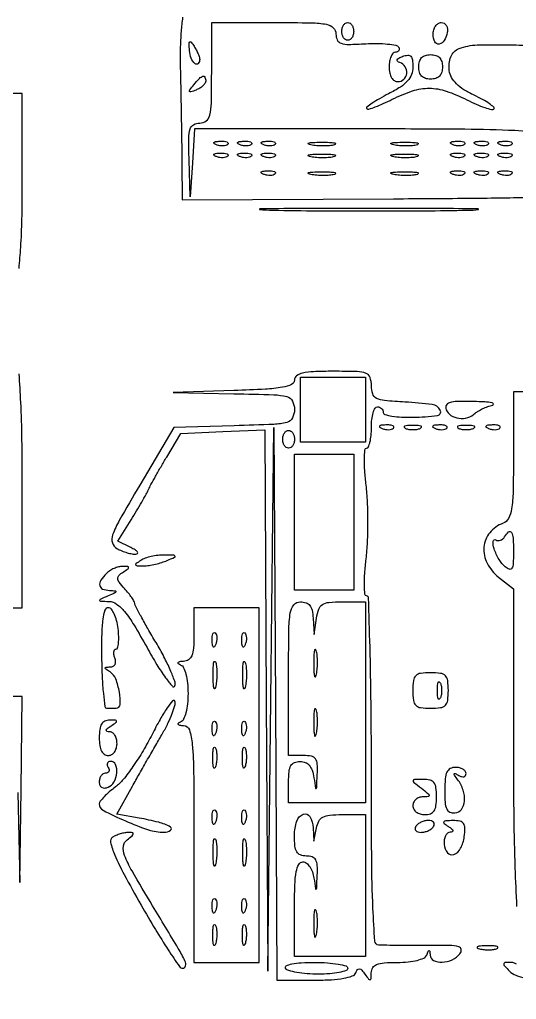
# Model space of a CAD drawing. Extents: x 23 to 255, y 40 to 184.
# Drawn here: x 40.65 to 47.76, y 148.45 to 162.47 of the extents above; entities that cross this region are included whole.
import ezdxf

# ---------------------------------------------------------------- set-up
doc = ezdxf.new("R2010")
doc.units = 0
doc.header["$MEASUREMENT"] = 0

msp = doc.modelspace()

# ---------------------------------------------------------------- linework, layer by layer
for points in [[(207.919475, 175.632891, 0.000007), (191.762556, 175.634099, 0.00002)], [(173.0434, 175.634494, 0.000013), (151.49745, 175.633531)], [(49.932728, 162.472053, 0.000008), (49.952466, 164.319505, 0.000321)], [(42.984469, 162.507001, 0.012423), (42.963161, 162.307473, 0.016871), (42.950858, 162.050346, 0.009175), (42.952212, 161.73408, -0.00092), (42.959247, 161.395759, -0.000706), (42.965731, 161.026062, -0.000713), (42.970817, 160.680136, -0.001693), (42.973362, 160.42275), (42.9768, 159.894), (46.00125, 159.910301, 0.001017), (47.126941, 159.918657, 0.002277), (47.981948, 159.930636, 0.003661)], [(48.169769, 160.847972, 0.017987), (47.734596, 160.88474, 0.010351), (47.020829, 160.904459, 0.001729), (45.650123, 160.9092), (43.154444, 160.9092), (43.123918, 160.42275), (43.093393, 159.9363), (43.077397, 160.46505, -0.007433), (43.072601, 160.776888, -0.070752), (43.091257, 160.908556, -0.197886), (43.14058, 160.970463, -0.127516), (43.2306, 160.9938, 0.165398), (43.322095, 161.024917, 0.1727), (43.373674, 161.104837, 0.052938), (43.395557, 161.278555, 0.004884), (43.3998, 161.7129), (43.3998, 162.432), (44.2881, 162.432, -0.003705), (44.828196, 162.427997, -0.041981), (45.040742, 162.406944, -0.146261), (45.138375, 162.356967, -0.204592), (45.1764, 162.267928, 0.113419), (45.196001, 162.182631, 0.20343), (45.249231, 162.136163, 0.083416), (45.35932, 162.119543, 0.010374), (45.602078, 162.128615, -0.016334), (45.768393, 162.132847, -0.023323), (45.915819, 162.124897, -0.020641), (46.032927, 162.108181, -0.211617), (46.072371, 162.081188, -0.101817), (46.082435, 162.053671, -0.178077), (46.077562, 162.030205, -0.167), (46.058217, 162.014477, -0.08815), (46.027393, 162.009, 0.217355), (45.993114, 161.99336, 0.078662), (45.964118, 161.946872, 0.059813), (45.944363, 161.878481, 0.040452), (45.9378, 161.7975, 0.04716), (45.946144, 161.70923, 0.088208), (45.97164, 161.6424, 0.118484), (46.01225, 161.601044, 0.140575), (46.0647, 161.586, 0.195637), (46.148384, 161.620046, 0.178179), (46.188696, 161.704498, 0.164931), (46.165905, 161.800018, 0.173691), (46.090128, 161.859524, -0.096544), (46.058348, 161.877477, -0.339111), (46.053754, 161.899015, -0.160643), (46.07676, 161.923111, -0.0309), (46.132428, 161.948519, -0.068958), (46.202816, 161.964904, -0.229946), (46.246003, 161.948598, -0.159531), (46.269847, 161.898126, -0.031247), (46.2762, 161.796564, -0.087887), (46.256921, 161.687728, -0.096213), (46.201603, 161.595961, -0.067842), (46.09877, 161.50917, -0.023449), (45.929602, 161.412618, 0.011418), (45.799179, 161.342283, 0.020018), (45.695133, 161.277421, 0.016055), (45.619462, 161.222297, 0.45093), (45.618123, 161.200677, 0.277184), (45.645747, 161.193782, 0.013306), (45.739677, 161.225201, 0.018559), (45.853836, 161.271663, 0.011963), (45.982609, 161.333479, -0.038413), (46.272274, 161.454139, -0.081338), (46.511803, 161.49171, -0.080094), (46.753164, 161.451128, -0.036345), (47.049168, 161.326298, 0.014133), (47.183831, 161.262328, 0.021601), (47.304274, 161.215333, 0.01743), (47.402656, 161.185548, 0.26723), (47.435632, 161.194432, 0.433781), (47.434795, 161.219644, 0.028053), (47.370292, 161.270012, 0.026889), (47.274586, 161.3291, 0.01503), (47.152484, 161.391014, -0.030387), (47.005863, 161.471109, -0.055668), (46.899417, 161.555781, -0.069622), (46.830749, 161.646372, -0.092461), (46.797787, 161.744137, -0.127048), (46.820095, 161.942555, -0.212861), (46.936571, 162.059319, -0.085914), (47.197468, 162.111056, -0.011856), (47.752712, 162.111413, 0.008141), (48.108224, 162.109, 0.02075)], [(40.64576, 158.913207, 0.006567), (40.67004, 159.2172, 0.011649), (40.687283, 159.615421, 0.004994), (40.6926, 160.1478), (40.6926, 161.4168), (40.1004, 161.4168, 0.008994)], [(40.478383, 154.0566), (40.6926, 154.0566), (40.6926, 155.7486, 0.003609), (40.687406, 156.468208, 0.008881), (40.670393, 156.99645, 0.004008), (40.646718, 157.404356, 0.395015)], [(48.264576, 157.1445), (47.714845, 157.1445), (47.714623, 156.232395, -0.004616), (47.709739, 155.717043, -0.033382), (47.688582, 155.47005, -0.080964), (47.644787, 155.335081, -0.187656), (47.56635, 155.265666, 0.132916), (47.375819, 155.130291, 0.152837), (47.292225, 154.924261, 0.140668), (47.33829, 154.693924, 0.107256), (47.5029, 154.494715), (47.7144, 154.328349), (47.7144, 152.035174, 0.002585), (47.719497, 151.049374, 0.006634), (47.73633, 150.336444, 0.002321), (47.759455, 149.77976, 0.400758)], [(40.629321, 151.41285), (40.655048, 150.1227), (40.673824, 151.45515), (40.6926, 152.7876), (39.93912, 152.7876, -0.003894)], [(47.759948, 148.955749, 0.080164), (47.716891, 148.974296, 0.061768), (47.666057, 148.9806, 0.025528), (47.59291, 148.976863, 0.371025), (47.576421, 148.95945, 0.200518), (47.587295, 148.929494, 0.010352), (47.660014, 148.8537, 0.105773), (47.746564, 148.797657, 0.042098), (47.883221, 148.758401, 0.032673)]]:
    msp.add_lwpolyline(points, format="xyb")
for points in [[(45.4302, 162.3051, -0.064853), (45.423881, 162.256586, -0.082425), (45.405349, 162.215477, -0.098894), (45.377863, 162.187977, -0.148195), (45.3456, 162.1782, -0.148195), (45.313337, 162.187977, -0.098894), (45.285851, 162.215477, -0.082425), (45.267319, 162.256586, -0.064853), (45.261, 162.3051, -0.064853), (45.267319, 162.353614, -0.082425), (45.285851, 162.394723, -0.098894), (45.313337, 162.422223, -0.148195), (45.3456, 162.432, -0.148195), (45.377863, 162.422223, -0.098894), (45.405349, 162.394723, -0.082425), (45.423881, 162.353614, -0.064853)], [(46.768853, 162.29096, -0.083872), (46.724559, 162.172895, -0.229282), (46.652602, 162.124322, -0.325839), (46.590391, 162.157265, -0.113945), (46.566257, 162.261793, -0.065753), (46.574851, 162.32686, -0.083054), (46.600031, 162.382002, -0.099163), (46.637386, 162.418884, -0.146368), (46.681232, 162.432, -0.130449), (46.722873, 162.420948, -0.124647), (46.754398, 162.39057, -0.107913), (46.770622, 162.344835, -0.079536)], [(43.229305, 161.90325, -0.198211), (43.206869, 161.845566, -0.399218), (43.162187, 161.843382, -0.122669), (43.107925, 161.920058, -0.074276), (43.083148, 162.029083, -0.009696), (43.07765, 162.127522, -0.212144), (43.088149, 162.153679, -0.450889), (43.107113, 162.152232, -0.020914), (43.14845, 162.092533, -0.019781), (43.178998, 162.039702, -0.02025), (43.205019, 161.985025, -0.020493), (43.223665, 161.935895, -0.075475)], [(46.6992, 161.7975, -0.067049), (46.688753, 161.719947, -0.125671), (46.657629, 161.665312, -0.128977), (46.604781, 161.633172, -0.072593), (46.53, 161.622257, -0.072593), (46.455219, 161.633172, -0.128977), (46.402371, 161.665312, -0.125671), (46.371247, 161.719947, -0.067049), (46.3608, 161.7975, -0.067049), (46.371247, 161.875053, -0.125671), (46.402371, 161.929688, -0.128977), (46.455219, 161.961828, -0.072593), (46.53, 161.972743, -0.072593), (46.604781, 161.961828, -0.128977), (46.657629, 161.929688, -0.125671), (46.688753, 161.875053, -0.067049)], [(43.3152, 161.595051, -0.148172), (43.305264, 161.56226, -0.058677), (43.274408, 161.526042, -0.05126), (43.229463, 161.492191, -0.0442), (43.176334, 161.466215, -0.012731), (43.100171, 161.439192, -0.389672), (43.083295, 161.446884, -0.27071), (43.086162, 161.469031, -0.008807), (43.144393, 161.541763, -0.017238), (43.226105, 161.633587, -0.127361), (43.275484, 161.664255, -0.389178), (43.304244, 161.65072, -0.097466)], [(43.630688, 160.688887, -0.126455), (43.603029, 160.672539, -0.060344), (43.561972, 160.665842, -0.05415), (43.514803, 160.669008, -0.051402), (43.468538, 160.682209, -0.054073), (43.433287, 160.700952, -0.470617), (43.431828, 160.71637, -0.168741), (43.456511, 160.728326, -0.018894), (43.51965, 160.733321, -0.028489), (43.578547, 160.732391, -0.077125), (43.619154, 160.723024, -0.208169), (43.634597, 160.707403, -0.296942)], [(43.969088, 160.688887, -0.126455), (43.941429, 160.672539, -0.060344), (43.900372, 160.665842, -0.05415), (43.853203, 160.669008, -0.051402), (43.806938, 160.682209, -0.054073), (43.771687, 160.700952, -0.470617), (43.770228, 160.71637, -0.168741), (43.794911, 160.728326, -0.018894), (43.85805, 160.733321, -0.028489), (43.916947, 160.732391, -0.077125), (43.957554, 160.723024, -0.208169), (43.972997, 160.707403, -0.296942)], [(44.307488, 160.688887, -0.126455), (44.279829, 160.672539, -0.060344), (44.238772, 160.665842, -0.05415), (44.191603, 160.669008, -0.051402), (44.145338, 160.682209, -0.054073), (44.110087, 160.700952, -0.470617), (44.108628, 160.71637, -0.168741), (44.133311, 160.728326, -0.018894), (44.19645, 160.733321, -0.028489), (44.255347, 160.732391, -0.077125), (44.295954, 160.723024, -0.208169), (44.311397, 160.707403, -0.296942)], [(45.156236, 160.681873, -0.041951), (45.086235, 160.669699, -0.020826), (44.996168, 160.66549, -0.020511), (44.901851, 160.668884, -0.028254), (44.817836, 160.680166, -0.082665), (44.780435, 160.694028, -0.67161), (44.78211, 160.706652, -0.053901), (44.844015, 160.715903, -0.008901), (44.9649, 160.718665, -0.009782), (45.086591, 160.716898, -0.038992), (45.160695, 160.708562, -0.417468), (45.169312, 160.695688, -0.285845)], [(46.340636, 160.681873, -0.041951), (46.270635, 160.669699, -0.020826), (46.180568, 160.66549, -0.020511), (46.086251, 160.668884, -0.028254), (46.002236, 160.680166, -0.082665), (45.964835, 160.694028, -0.67161), (45.96651, 160.706652, -0.053901), (46.028415, 160.715903, -0.008901), (46.1493, 160.718665, -0.009782), (46.270991, 160.716898, -0.038992), (46.345095, 160.708562, -0.417468), (46.353712, 160.695688, -0.285845)], [(47.014688, 160.688887, -0.126455), (46.987029, 160.672539, -0.060344), (46.945972, 160.665842, -0.05415), (46.898803, 160.669008, -0.051402), (46.852538, 160.682209, -0.054073), (46.817287, 160.700952, -0.470617), (46.815828, 160.71637, -0.168741), (46.840511, 160.728326, -0.018894), (46.90365, 160.733321, -0.028489), (46.962547, 160.732391, -0.077125), (47.003154, 160.723024, -0.208169), (47.018597, 160.707403, -0.296942)], [(47.353088, 160.688887, -0.126455), (47.325429, 160.672539, -0.060344), (47.284372, 160.665842, -0.05415), (47.237203, 160.669008, -0.051402), (47.190938, 160.682209, -0.054073), (47.155687, 160.700952, -0.470617), (47.154228, 160.71637, -0.168741), (47.178911, 160.728326, -0.018894), (47.24205, 160.733321, -0.028489), (47.300947, 160.732391, -0.077125), (47.341554, 160.723024, -0.208169), (47.356997, 160.707403, -0.296942)], [(47.691488, 160.688887, -0.126455), (47.663829, 160.672539, -0.060344), (47.622772, 160.665842, -0.05415), (47.575603, 160.669008, -0.051402), (47.529338, 160.682209, -0.054073), (47.494087, 160.700952, -0.470617), (47.492628, 160.71637, -0.168741), (47.517311, 160.728326, -0.018894), (47.58045, 160.733321, -0.028489), (47.639347, 160.732391, -0.077125), (47.679954, 160.723024, -0.208169), (47.695397, 160.707403, -0.296942)], [(43.630688, 160.519688, -0.126455), (43.603029, 160.503339, -0.060344), (43.561972, 160.496642, -0.05415), (43.514803, 160.499808, -0.051402), (43.468538, 160.513009, -0.054073), (43.433287, 160.531752, -0.470617), (43.431828, 160.54717, -0.168741), (43.456511, 160.559126, -0.018894), (43.51965, 160.564121, -0.028489), (43.578547, 160.563191, -0.077125), (43.619154, 160.553824, -0.208169), (43.634597, 160.538203, -0.296942)], [(43.969088, 160.519688, -0.126455), (43.941429, 160.503339, -0.060344), (43.900372, 160.496642, -0.05415), (43.853203, 160.499808, -0.051402), (43.806938, 160.513009, -0.054073), (43.771687, 160.531752, -0.470617), (43.770228, 160.54717, -0.168741), (43.794911, 160.559126, -0.018894), (43.85805, 160.564121, -0.028489), (43.916947, 160.563191, -0.077125), (43.957554, 160.553824, -0.208169), (43.972997, 160.538203, -0.296942)], [(44.307488, 160.519688, -0.126455), (44.279829, 160.503339, -0.060344), (44.238772, 160.496642, -0.05415), (44.191603, 160.499808, -0.051402), (44.145338, 160.513009, -0.054073), (44.110087, 160.531752, -0.470617), (44.108628, 160.54717, -0.168741), (44.133311, 160.559126, -0.018894), (44.19645, 160.564121, -0.028489), (44.255347, 160.563191, -0.077125), (44.295954, 160.553824, -0.208169), (44.311397, 160.538203, -0.296942)], [(45.156236, 160.512673, -0.041951), (45.086235, 160.500499, -0.020826), (44.996168, 160.49629, -0.020511), (44.901851, 160.499684, -0.028254), (44.817836, 160.510966, -0.082665), (44.780435, 160.524828, -0.67161), (44.78211, 160.537452, -0.053901), (44.844015, 160.546703, -0.008901), (44.9649, 160.549465, -0.009782), (45.086591, 160.547698, -0.038992), (45.160695, 160.539362, -0.417468), (45.169312, 160.526488, -0.285845)], [(46.340636, 160.512673, -0.041951), (46.270635, 160.500499, -0.020826), (46.180568, 160.49629, -0.020511), (46.086251, 160.499684, -0.028254), (46.002236, 160.510966, -0.082665), (45.964835, 160.524828, -0.67161), (45.96651, 160.537452, -0.053901), (46.028415, 160.546703, -0.008901), (46.1493, 160.549465, -0.009782), (46.270991, 160.547698, -0.038992), (46.345095, 160.539362, -0.417468), (46.353712, 160.526488, -0.285845)], [(47.014688, 160.519688, -0.126455), (46.987029, 160.503339, -0.060344), (46.945972, 160.496642, -0.05415), (46.898803, 160.499808, -0.051402), (46.852538, 160.513009, -0.054073), (46.817287, 160.531752, -0.470617), (46.815828, 160.54717, -0.168741), (46.840511, 160.559126, -0.018894), (46.90365, 160.564121, -0.028489), (46.962547, 160.563191, -0.077125), (47.003154, 160.553824, -0.208169), (47.018597, 160.538203, -0.296942)], [(47.353088, 160.519688, -0.126455), (47.325429, 160.503339, -0.060344), (47.284372, 160.496642, -0.05415), (47.237203, 160.499808, -0.051402), (47.190938, 160.513009, -0.054073), (47.155687, 160.531752, -0.470617), (47.154228, 160.54717, -0.168741), (47.178911, 160.559126, -0.018894), (47.24205, 160.564121, -0.028489), (47.300947, 160.563191, -0.077125), (47.341554, 160.553824, -0.208169), (47.356997, 160.538203, -0.296942)], [(47.691488, 160.519688, -0.126455), (47.663829, 160.503339, -0.060344), (47.622772, 160.496642, -0.05415), (47.575603, 160.499808, -0.051402), (47.529338, 160.513009, -0.054073), (47.494087, 160.531752, -0.470617), (47.492628, 160.54717, -0.168741), (47.517311, 160.559126, -0.018894), (47.58045, 160.564121, -0.028489), (47.639347, 160.563191, -0.077125), (47.679954, 160.553824, -0.208169), (47.695397, 160.538203, -0.296942)], [(44.307488, 160.265887, -0.126455), (44.279829, 160.249539, -0.060344), (44.238772, 160.242842, -0.05415), (44.191603, 160.246008, -0.051402), (44.145338, 160.259209, -0.054073), (44.110087, 160.277952, -0.470617), (44.108628, 160.29337, -0.168741), (44.133311, 160.305326, -0.018894), (44.19645, 160.310321, -0.028489), (44.255347, 160.309391, -0.077125), (44.295954, 160.300024, -0.208169), (44.311397, 160.284403, -0.296942)], [(45.156236, 160.258873, -0.041951), (45.086235, 160.246699, -0.020826), (44.996168, 160.24249, -0.020511), (44.901851, 160.245884, -0.028254), (44.817836, 160.257166, -0.082665), (44.780435, 160.271028, -0.67161), (44.78211, 160.283652, -0.053901), (44.844015, 160.292903, -0.008901), (44.9649, 160.295665, -0.009782), (45.086591, 160.293898, -0.038992), (45.160695, 160.285562, -0.417468), (45.169312, 160.272688, -0.285845)], [(46.340636, 160.258873, -0.041951), (46.270635, 160.246699, -0.020826), (46.180568, 160.24249, -0.020511), (46.086251, 160.245884, -0.028254), (46.002236, 160.257166, -0.082665), (45.964835, 160.271028, -0.67161), (45.96651, 160.283652, -0.053901), (46.028415, 160.292903, -0.008901), (46.1493, 160.295665, -0.009782), (46.270991, 160.293898, -0.038992), (46.345095, 160.285562, -0.417468), (46.353712, 160.272688, -0.285845)], [(47.014688, 160.265887, -0.126455), (46.987029, 160.249539, -0.060344), (46.945972, 160.242842, -0.05415), (46.898803, 160.246008, -0.051402), (46.852538, 160.259209, -0.054073), (46.817287, 160.277952, -0.470617), (46.815828, 160.29337, -0.168741), (46.840511, 160.305326, -0.018894), (46.90365, 160.310321, -0.028489), (46.962547, 160.309391, -0.077125), (47.003154, 160.300024, -0.208169), (47.018597, 160.284403, -0.296942)], [(47.353088, 160.265887, -0.126455), (47.325429, 160.249539, -0.060344), (47.284372, 160.242842, -0.05415), (47.237203, 160.246008, -0.051402), (47.190938, 160.259209, -0.054073), (47.155687, 160.277952, -0.470617), (47.154228, 160.29337, -0.168741), (47.178911, 160.305326, -0.018894), (47.24205, 160.310321, -0.028489), (47.300947, 160.309391, -0.077125), (47.341554, 160.300024, -0.208169), (47.356997, 160.284403, -0.296942)], [(47.691488, 160.265887, -0.126455), (47.663829, 160.249539, -0.060344), (47.622772, 160.242842, -0.05415), (47.575603, 160.246008, -0.051402), (47.529338, 160.259209, -0.054073), (47.494087, 160.277952, -0.470617), (47.492628, 160.29337, -0.168741), (47.517311, 160.305326, -0.018894), (47.58045, 160.310321, -0.028489), (47.639347, 160.309391, -0.077125), (47.679954, 160.300024, -0.208169), (47.695397, 160.284403, -0.296942)], [(44.272323, 159.746069, 0.002787), (44.91619, 159.738158, 0.001683), (45.679164, 159.735605, 0.001686), (46.437099, 159.738176, 0.002958), (47.064123, 159.746128, 0.021914), (47.211541, 159.755341, 0.939799), (47.211154, 159.764097, 0.003708), (46.643253, 159.770029, 0.000763), (45.6417, 159.771537, 0.000752), (44.640927, 159.770011, 0.003892), (44.087828, 159.764031, 0.95078), (44.087551, 159.755331, 0.016113)], [(44.5842, 157.31666, -0.294893), (44.542964, 157.252823, -0.062815), (44.410395, 157.212065, -0.029833), (44.167799, 157.184496, -0.005475), (43.71705, 157.165301), (42.8499, 157.137884), (43.71705, 157.120042, -0.003202), (44.288958, 157.10461, -0.055553), (44.473295, 157.07781, -0.20878), (44.553887, 157.014352, -0.123659), (44.5842, 156.89366, -0.123848), (44.553832, 156.77294, -0.206532), (44.473051, 156.708865, -0.055616), (44.28855, 156.680579, -0.003271), (43.720915, 156.66101), (42.85763, 156.6369), (42.371935, 155.812554, 0.003698), (42.079193, 155.307191, 0.043225), (41.983996, 155.100299, 0.155683), (41.979835, 154.984645, 0.204396), (42.045258, 154.903104, 0.027788), (42.114308, 154.870947, 0.023671), (42.190263, 154.844681, 0.02435), (42.261783, 154.827413, 0.059977), (42.315588, 154.823726, 0.194221), (42.339003, 154.834608, 0.36794), (42.339914, 154.85401, 0.092423), (42.306425, 154.883877, 0.023432), (42.24209, 154.918782), (42.057279, 155.008113), (42.24827, 155.314906, 0.004441), (42.325632, 155.44167, 0.004541), (42.400149, 155.568856, 0.004409), (42.462866, 155.680433, 0.018896), (42.497105, 155.7486, -0.016898), (42.53176, 155.818286, -0.003548), (42.597325, 155.937628, -0.003716), (42.675435, 156.075037, -0.003511), (42.757049, 156.2139), (42.959148, 156.5523), (43.560174, 156.577156), (44.1612, 156.602013), (44.181067, 152.727856), (44.200935, 148.8537), (44.2458, 152.7453), (44.290665, 156.6369), (44.310533, 152.68185), (44.3304, 148.7268), (44.87325, 148.7268, 0.013307), (45.111906, 148.733153, 0.031357), (45.28873, 148.753742, 0.040514), (45.410372, 148.786049, 0.214385), (45.459009, 148.83255, -0.068328), (45.484362, 148.876634, -0.274217), (45.512119, 148.887629, -0.172412), (45.545416, 148.869458, -0.02856), (45.591664, 148.8114, 0.011504), (45.644168, 148.740668, 0.292297), (45.665806, 148.733002, 0.33149), (45.679758, 148.749487, 0.013356), (45.682705, 148.83255, -0.137204), (45.70372, 148.905234, -0.161526), (45.758455, 148.950996, -0.078513), (45.86402, 148.974532, -0.015665), (46.05765, 148.9806, 0.023784), (46.210534, 148.987876, 0.038427), (46.33881, 149.010151, 0.045744), (46.433184, 149.043553, 0.191197), (46.473971, 149.08635, -0.009076), (46.497682, 149.14217, -0.295955), (46.509444, 149.1498, -0.382689), (46.518558, 149.141627, -0.011437), (46.523321, 149.08635, 0.266497), (46.573946, 149.009743, 0.127538), (46.693183, 148.984049, 0.096443), (46.838171, 149.018572, 0.11349), (46.950143, 149.104058, 0.209448), (46.967618, 149.164875, 0.306664), (46.931794, 149.205048, 0.057814), (46.799948, 149.222544, 0.005488), (46.474052, 149.224321, -0.00115), (46.244757, 149.223582, -0.001488), (46.034386, 149.224014, -0.00112), (45.858064, 149.225296, -0.013293), (45.78975, 149.227763, -0.376154), (45.732252, 149.284899, -0.006689), (45.706102, 149.75463, -0.008774), (45.688508, 150.467196, -0.001785), (45.684, 151.7301, 0.002594), (45.679036, 152.687072, 0.004324), (45.66371, 153.492688, 0.000752), (45.643114, 154.198465, 0.405257), (45.614927, 154.2258, -0.392428), (45.590347, 154.248604, -0.015772), (45.584591, 154.38112, -0.020419), (45.589536, 154.551802, -0.012105), (45.608652, 154.75455, 0.018617), (45.628191, 154.995293, 0.011034), (45.634438, 155.2833, 0.011034), (45.627971, 155.571307, 0.018614), (45.608248, 155.81205, -0.012174), (45.589007, 156.014798, -0.020538), (45.584021, 156.18548, -0.015945), (45.589818, 156.317897, -0.392228), (45.614523, 156.3408, 0.303927), (45.641471, 156.358847, 0.040048), (45.663591, 156.427779, 0.035506), (45.678975, 156.523417, 0.02213), (45.684, 156.6369, -0.027026), (45.690137, 156.750358, -0.042582), (45.708851, 156.846021, -0.052312), (45.73597, 156.913365, -0.277684), (45.7686, 156.933, -0.093234), (45.800894, 156.926925, -0.096391), (45.828349, 156.909557, -0.099186), (45.846724, 156.883645, -0.105162), (45.8532, 156.853196, 0.334765), (45.876304, 156.822556, 0.028812), (45.978109, 156.799679, 0.028904), (46.115417, 156.78512, 0.017656), (46.278423, 156.783077, 0.024056), (46.628701, 156.807946, 0.525952), (46.669043, 156.884791, 0.24408), (46.553086, 156.965327, 0.018855), (46.163766, 157.000672, -0.009037), (45.873298, 157.021303, -0.090882), (45.756693, 157.053606, -0.205134), (45.70228, 157.116321, -0.077649), (45.684, 157.233322, 0.082132), (45.664387, 157.351915, 0.224285), (45.60674, 157.411478, 0.083867), (45.480672, 157.436132, 0.006446), (45.1341, 157.4406, 0.009623), (44.856438, 157.435255, 0.04583), (44.699189, 157.414683, 0.101778), (44.614727, 157.376504, 0.240322)], [(46.753206, 156.8907, 0.161578), (46.820343, 156.808822, 0.111116), (46.934327, 156.768207, 0.102527), (47.062699, 156.778935, 0.118625), (47.16873, 156.840188, -0.05674), (47.211372, 156.87238, -0.02366), (47.275194, 156.906093, -0.023041), (47.347626, 156.936086, -0.027624), (47.4183, 156.957275, 0.450932), (47.426777, 156.973264, 0.262708), (47.408108, 156.9889, 0.031281), (47.30557, 157.001356, 0.009028), (47.146005, 157.007786, 0.009748), (46.912121, 157.008425, 0.068338), (46.799676, 156.991058, 0.2176), (46.754974, 156.951992, 0.20023)], [(45.837338, 156.621409, 0.051402), (45.883603, 156.608208, 0.05415), (45.930772, 156.605042, 0.060344), (45.971829, 156.611739, 0.126455), (45.999488, 156.628087, 0.296942), (46.003397, 156.646603, 0.208169), (45.987954, 156.662224, 0.077125), (45.947347, 156.671591, 0.028489), (45.88845, 156.672521, 0.018894), (45.825311, 156.667526, 0.168741), (45.800628, 156.65557, 0.470617), (45.802087, 156.640152, 0.054073)], [(46.17045, 156.623171, 0.057986), (46.218673, 156.609945, 0.037979), (46.2762, 156.605569, 0.037979), (46.333727, 156.609945, 0.057986), (46.38195, 156.623171, 0.174857), (46.399664, 156.639015, 0.447206), (46.394508, 156.653307, 0.078554), (46.351616, 156.663203, 0.017491), (46.2762, 156.665842, 0.017491), (46.200784, 156.663203, 0.078554), (46.157892, 156.653307, 0.447206), (46.152736, 156.639015, 0.174857)], [(46.598738, 156.621409, 0.051402), (46.645003, 156.608208, 0.05415), (46.692172, 156.605042, 0.060344), (46.733229, 156.611739, 0.126455), (46.760888, 156.628087, 0.296942), (46.764797, 156.646603, 0.208169), (46.749354, 156.662224, 0.077125), (46.708747, 156.671591, 0.028489), (46.64985, 156.672521, 0.018894), (46.586711, 156.667526, 0.168741), (46.562028, 156.65557, 0.470617), (46.563487, 156.640152, 0.054073)], [(46.93185, 156.623171, 0.057986), (46.980073, 156.609945, 0.037979), (47.0376, 156.605569, 0.037979), (47.095127, 156.609945, 0.057986), (47.14335, 156.623171, 0.174857), (47.161064, 156.639015, 0.447206), (47.155908, 156.653307, 0.078554), (47.113016, 156.663203, 0.017491), (47.0376, 156.665842, 0.017491), (46.962184, 156.663203, 0.078554), (46.919292, 156.653307, 0.447206), (46.914136, 156.639015, 0.174857)], [(47.360138, 156.621409, 0.051402), (47.406403, 156.608208, 0.05415), (47.453572, 156.605042, 0.060344), (47.494629, 156.611739, 0.126455), (47.522288, 156.628087, 0.296942), (47.526197, 156.646603, 0.208169), (47.510754, 156.662224, 0.077125), (47.470147, 156.671591, 0.028489), (47.41125, 156.672521, 0.018894), (47.348111, 156.667526, 0.168741), (47.323428, 156.65557, 0.470617), (47.324887, 156.640152, 0.054073)], [(44.5842, 156.4677, -0.064853), (44.577881, 156.419186, -0.082425), (44.559349, 156.378077, -0.098894), (44.531863, 156.350577, -0.148195), (44.4996, 156.3408, -0.148195), (44.467337, 156.350577, -0.098894), (44.439851, 156.378077, -0.082425), (44.421319, 156.419186, -0.064853), (44.415, 156.4677, -0.064853), (44.421319, 156.516214, -0.082425), (44.439851, 156.557323, -0.098894), (44.467337, 156.584823, -0.148195), (44.4996, 156.5946, -0.148195), (44.531863, 156.584823, -0.098894), (44.559349, 156.557323, -0.082425), (44.577881, 156.516214, -0.064853)], [(47.7144, 154.849941, -0.011594), (47.710597, 154.68595, -0.117355), (47.691868, 154.620821, -0.364603), (47.656056, 154.607428, -0.088069), (47.596642, 154.641213, -0.089956), (47.508922, 154.745645, -0.04651), (47.438188, 154.901411, -0.096621), (47.423159, 155.007549, -0.57004), (47.462644, 155.028237, 0.120571), (47.49376, 155.018146, 0.100715), (47.528302, 155.022562, 0.091768), (47.560996, 155.040889, 0.080996), (47.586647, 155.07042, -0.07259), (47.645997, 155.141098, -0.47476), (47.685701, 155.134726, -0.119949), (47.709543, 155.053766, -0.011912)], [(42.3846, 154.7334, 0.015034), (42.318523, 154.687825, 0.375638), (42.314103, 154.667899, 0.270219), (42.334742, 154.655455, 0.010557), (42.4269, 154.656042, 0.031543), (42.503916, 154.663034, 0.017784), (42.5961, 154.680684, 0.017696), (42.688208, 154.705199, 0.027593), (42.7653, 154.7334, 0.00581), (42.869661, 154.779689, 0.435252), (42.874896, 154.795453, 0.264216), (42.85653, 154.806809, 0.003792), (42.723, 154.810758, 0.034457), (42.632718, 154.806521, 0.027244), (42.536351, 154.789953, 0.027971), (42.448262, 154.764559, 0.059354)], [(41.89392, 154.54728, 0.049622), (41.813716, 154.449354, 0.196574), (41.798651, 154.374607, 0.260843), (41.840621, 154.324741, 0.080348), (41.94045, 154.304454, -0.011173), (42.022645, 154.299311, -0.467319), (42.031606, 154.286535, -0.223503), (42.01676, 154.268997, -0.005675), (41.9193, 154.2258, 0.003156), (41.805506, 154.176048, 0.343178), (41.798099, 154.162198, 0.352423), (41.809713, 154.151948, 0.003228), (41.932803, 154.147146, -0.153573), (42.039791, 154.109625, -0.060507), (42.153893, 154.000539, -0.036167), (42.29039, 153.807182, -0.010064), (42.475513, 153.48555, 0.0106), (42.616285, 153.241579, 0.020682), (42.740462, 153.054458, 0.022793), (42.838103, 152.931927, 0.579312), (42.871928, 152.938704, 0.168715), (42.871155, 153.006694, 0.015593), (42.808292, 153.165539, 0.018716), (42.718021, 153.354607, 0.013594), (42.604168, 153.558118, -0.004073), (42.487609, 153.757463, -0.006095), (42.389349, 153.933636, -0.002807), (42.308617, 154.084643, -0.121936), (42.3, 154.119452, 0.134466), (42.292215, 154.147875, 0.016826), (42.257498, 154.20224, 0.018823), (42.21072, 154.265121, 0.014582), (42.155314, 154.330053, -0.020392), (42.078904, 154.421736, -0.142294), (42.057969, 154.475503, -0.220572), (42.073812, 154.519513, -0.056823), (42.134164, 154.568069, 0.009285), (42.203989, 154.614073, 0.272718), (42.212656, 154.632617, 0.368911), (42.199983, 154.644872, 0.012981), (42.12657, 154.647505, 0.064574), (42.068947, 154.64061, 0.039698), (42.004138, 154.618598, 0.039234), (41.942407, 154.586051, 0.0555)], [(44.850676, 153.90855), (44.863352, 153.6759), (44.898595, 153.90855, -0.046692), (44.930705, 154.037715, -0.169107), (44.982662, 154.103024, -0.122025), (45.075021, 154.133721, -0.01951), (45.266619, 154.1412), (45.5994, 154.1412), (45.5994, 152.703), (45.5994, 151.2648), (45.0495, 151.2648), (44.4996, 151.2648), (44.4996, 151.5609, -0.02277), (44.506541, 151.713231, -0.103785), (44.532434, 151.797566, -0.173508), (44.582258, 151.841484, -0.095005), (44.663181, 151.857, -0.095667), (44.738541, 151.842448, -0.121119), (44.795987, 151.801213, -0.096089), (44.836561, 151.729617, -0.043437), (44.862005, 151.62435, 0.001448), (44.885646, 151.471284, 0.591928), (44.893841, 151.468332, 0.202175), (44.901152, 151.48352, 0.000897), (44.909924, 151.66665, 0.023469), (44.909792, 151.820512, 0.145589), (44.883972, 151.894223, 0.192104), (44.826137, 151.930897, 0.046421), (44.7111, 151.9416), (44.4996, 151.9416), (44.4996, 153.0414, -0.002682), (44.503291, 153.729581, -0.035495), (44.524004, 153.982575, -0.134742), (44.575166, 154.096981, -0.224251), (44.6688, 154.1412, -0.082366), (44.748951, 154.127906, -0.145656), (44.803139, 154.089384, -0.113443), (44.835822, 154.019526, -0.039332)], [(41.826123, 153.337389, 0.008273), (41.833976, 153.061637, 0.013704), (41.850819, 152.829478, 0.007312), (41.872512, 152.640774, 0.377394), (41.89815, 152.618289, -0.000154), (41.927681, 152.618331, -0.000081), (41.964395, 152.618367, -0.00008), (42.002012, 152.618392, -0.000124), (42.034566, 152.6184, 0.399449), (42.090435, 152.671507, 0.054749), (42.080074, 152.847755, 0.049644), (42.028117, 153.037471, 0.161175), (41.946539, 153.137098, -0.011395), (41.887049, 153.176747, -0.255647), (41.878187, 153.194651, -0.378542), (41.889554, 153.206497, -0.017757), (41.949501, 153.209305, 0.112271), (41.991352, 153.21932, 0.160406), (42.018382, 153.245878, 0.137289), (42.026826, 153.286858, 0.074326), (42.015606, 153.3375, -0.043399), (42.001638, 153.386138, -0.080263), (42.000296, 153.427123, -0.129305), (42.011192, 153.45404, -0.236514), (42.031867, 153.4644, 0.340558), (42.055001, 153.482224, 0.038911), (42.067589, 153.551379, 0.034213), (42.070829, 153.646983, 0.020426), (42.062257, 153.7605, 0.033107), (42.04134, 153.873894, 0.048054), (42.006978, 153.969621, 0.059156), (41.965411, 154.036092, 0.22724), (41.922617, 154.0566, 0.32322), (41.873147, 154.02089, 0.04677), (41.843491, 153.892406, 0.028715), (41.827253, 153.679037, 0.007617)], [(43.146, 153.6759, -0.015596), (43.13986, 153.479117, -0.075813), (43.116254, 153.370348, -0.15366), (43.070507, 153.312604, -0.138575), (42.99795, 153.288521, 0.021021), (42.941558, 153.283596, 0.185333), (42.919943, 153.271909, 0.449116), (42.921976, 153.257013, 0.051902), (42.95565, 153.239171, -0.190078), (42.998229, 153.198766, -0.045798), (43.031687, 153.105485, -0.038711), (43.05407, 152.979242, -0.024527), (43.0614, 152.8299, -0.024527), (43.05407, 152.680558, -0.038711), (43.031687, 152.554315, -0.045798), (42.998229, 152.461034, -0.190078), (42.95565, 152.420629, 0.051902), (42.921976, 152.402787, 0.449116), (42.919943, 152.387891, 0.185333), (42.941558, 152.376204, 0.021021), (42.99795, 152.371279, -0.314019), (43.081783, 152.307069, -0.055483), (43.122916, 152.101823, -0.019905), (43.142268, 151.69153, -0.001831), (43.146, 150.6726), (43.146, 148.9806), (43.6113, 148.9806), (44.0766, 148.9806), (44.0766, 151.5186), (44.0766, 154.0566), (43.6113, 154.0566), (43.146, 154.0566)], [(43.457591, 153.533137, -0.054073), (43.438848, 153.497887, -0.470617), (43.42343, 153.496428, -0.168741), (43.411474, 153.521111, -0.018894), (43.406479, 153.58425, -0.028489), (43.407409, 153.643147, -0.077125), (43.416776, 153.683754, -0.208169), (43.432397, 153.699197, -0.296942), (43.450913, 153.695287, -0.126455), (43.467261, 153.667629, -0.060344), (43.473958, 153.626572, -0.05415), (43.470792, 153.579403, -0.051402)], [(43.880591, 153.533137, -0.054073), (43.861848, 153.497887, -0.470617), (43.84643, 153.496428, -0.168741), (43.834474, 153.521111, -0.018894), (43.829479, 153.58425, -0.028489), (43.830409, 153.643147, -0.077125), (43.839776, 153.683754, -0.208169), (43.855397, 153.699197, -0.296942), (43.873913, 153.695287, -0.126455), (43.890261, 153.667629, -0.060344), (43.896958, 153.626572, -0.05415), (43.893792, 153.579403, -0.051402)], [(44.859335, 153.2529, 0.008901), (44.862097, 153.132015, 0.053901), (44.871348, 153.07011, 0.67161), (44.883972, 153.068435, 0.082665), (44.897834, 153.105836, 0.028254), (44.909116, 153.189851, 0.020511), (44.91251, 153.284168, 0.020826), (44.908301, 153.374235, 0.041951), (44.896127, 153.444236, 0.285845), (44.882312, 153.457312, 0.417468), (44.869438, 153.448695, 0.038992), (44.861102, 153.374591, 0.009782)], [(43.459634, 152.936636, -0.082665), (43.445772, 152.899235, -0.67161), (43.433148, 152.90091, -0.053901), (43.423897, 152.962815, -0.008901), (43.421135, 153.0837, -0.009782), (43.422902, 153.205391, -0.038992), (43.431238, 153.279495, -0.417468), (43.444112, 153.288112, -0.285845), (43.457927, 153.275036, -0.041951), (43.470101, 153.205035, -0.020826), (43.47431, 153.114968, -0.020511), (43.470916, 153.020651, -0.028254)], [(43.882634, 152.936636, -0.082665), (43.868772, 152.899235, -0.67161), (43.856148, 152.90091, -0.053901), (43.846897, 152.962815, -0.008901), (43.844135, 153.0837, -0.009782), (43.845902, 153.205391, -0.038992), (43.854238, 153.279495, -0.417468), (43.867112, 153.288112, -0.285845), (43.880927, 153.275036, -0.041951), (43.893101, 153.205035, -0.020826), (43.89731, 153.114968, -0.020511), (43.893916, 153.020651, -0.028254)], [(46.2762, 152.8722, 0.030723), (46.284985, 152.729356, 0.167168), (46.3185, 152.6607, 0.167168), (46.387156, 152.627185, 0.030723), (46.53, 152.6184, 0.030723), (46.672844, 152.627185, 0.167168), (46.7415, 152.6607, 0.167168), (46.775015, 152.729356, 0.030723), (46.7838, 152.8722, 0.030723), (46.775015, 153.015044, 0.167168), (46.7415, 153.0837, 0.167168), (46.672844, 153.117215, 0.030723), (46.53, 153.126, 0.030723), (46.387156, 153.117215, 0.167168), (46.3185, 153.0837, 0.167168), (46.284985, 153.015044, 0.030723)], [(46.670629, 152.76645, -0.174857), (46.654785, 152.748736, -0.447206), (46.640493, 152.753892, -0.078554), (46.630597, 152.796784, -0.017491), (46.627958, 152.8722, -0.017491), (46.630597, 152.947616, -0.078554), (46.640493, 152.990508, -0.447206), (46.654785, 152.995664, -0.174857), (46.670629, 152.97795, -0.057986), (46.683855, 152.929727, -0.037979), (46.688231, 152.8722, -0.037979), (46.683855, 152.814673, -0.057986)], [(42.547952, 152.244346, -0.017878), (42.419744, 152.010162, -0.017653), (42.274621, 151.784718, -0.017827), (42.133783, 151.5967, -0.062456), (42.02505, 151.491793, 0.017062), (41.935949, 151.420201, 0.022977), (41.860741, 151.349158, 0.021069), (41.805037, 151.286383, 0.172598), (41.7924, 151.250865, 0.280413), (41.848985, 151.157903, 0.015831), (42.166126, 151.006435, 0.02291), (42.496617, 150.878971, 0.083734), (42.71774, 150.844373, 0.134957), (42.81201, 150.871497, 0.571091), (42.8113, 150.917533, 0.066867), (42.64333, 150.98541, 0.018196), (42.362927, 151.046384), (42.045153, 151.103463), (42.266665, 151.501382, -0.00152), (42.366685, 151.679778, -0.000955), (42.484624, 151.887713, -0.000959), (42.601461, 152.09188, -0.001757), (42.697597, 152.257774, 0.018215), (42.775269, 152.402594, 0.023388), (42.835393, 152.541268, 0.022238), (42.874077, 152.65884, 0.149894), (42.872611, 152.719468, 0.582489), (42.842115, 152.725464, 0.027663), (42.76305, 152.622479, 0.022377), (42.661821, 152.459096, 0.011201)], [(44.859335, 152.4069, 0.008901), (44.862097, 152.286015, 0.053901), (44.871348, 152.22411, 0.67161), (44.883972, 152.222435, 0.082665), (44.897834, 152.259836, 0.028254), (44.909116, 152.343851, 0.020511), (44.91251, 152.438168, 0.020826), (44.908301, 152.528235, 0.041951), (44.896127, 152.598236, 0.285845), (44.882312, 152.611312, 0.417468), (44.869438, 152.602695, 0.038992), (44.861102, 152.528591, 0.009782)], [(41.7924, 152.1954, 0.033607), (41.799926, 152.083552, 0.082504), (41.824125, 152.00505, 0.12651), (41.864398, 151.958697, 0.152103), (41.9193, 151.9416, 0.130775), (41.968009, 151.954561, 0.10214), (42.009188, 151.99095, 0.08892), (42.036736, 152.045708, 0.072314), (42.0462, 152.1108, 0.060533), (42.038326, 152.175599, 0.078496), (42.015136, 152.230678, 0.095937), (41.980789, 152.267809, 0.156456), (41.94045, 152.281295, -0.066727), (41.901964, 152.286935, -0.405416), (41.892863, 152.302769, -0.167501), (41.908991, 152.327356, -0.021149), (41.9616, 152.3646, 0.011213), (42.031853, 152.412267, 0.309569), (42.039139, 152.432119, 0.327416), (42.023266, 152.445202, 0.011938), (41.94045, 152.447905, 0.109684), (41.871883, 152.433308, 0.15427), (41.82578, 152.391686, 0.101429), (41.800005, 152.315977, 0.031504)], [(43.457591, 152.264138, -0.054073), (43.438848, 152.228887, -0.470617), (43.42343, 152.227428, -0.168741), (43.411474, 152.252111, -0.018894), (43.406479, 152.31525, -0.028489), (43.407409, 152.374147, -0.077125), (43.416776, 152.414754, -0.208169), (43.432397, 152.430197, -0.296942), (43.450913, 152.426287, -0.126455), (43.467261, 152.398629, -0.060344), (43.473958, 152.357572, -0.05415), (43.470792, 152.310403, -0.051402)], [(43.880591, 152.264138, -0.054073), (43.861848, 152.228887, -0.470617), (43.84643, 152.227428, -0.168741), (43.834474, 152.252111, -0.018894), (43.829479, 152.31525, -0.028489), (43.830409, 152.374147, -0.077125), (43.839776, 152.414754, -0.208169), (43.855397, 152.430197, -0.296942), (43.873913, 152.426287, -0.126455), (43.890261, 152.398629, -0.060344), (43.896958, 152.357572, -0.05415), (43.893792, 152.310403, -0.051402)], [(43.458427, 151.79516, -0.087174), (43.443509, 151.762532, -0.597527), (43.429963, 151.764016, -0.080377), (43.419728, 151.80893, -0.012823), (43.416293, 151.8993, -0.014395), (43.417795, 151.990678, -0.052471), (43.426456, 152.047955, -0.333666), (43.440165, 152.058856, -0.31318), (43.455292, 152.04896, -0.06278), (43.468699, 151.998374, -0.030339), (43.473594, 151.931449, -0.029507), (43.470263, 151.860099, -0.037336)], [(43.881427, 151.79516, -0.087174), (43.866509, 151.762532, -0.597527), (43.852963, 151.764016, -0.080377), (43.842728, 151.80893, -0.012823), (43.839293, 151.8993, -0.014395), (43.840795, 151.990678, -0.052471), (43.849456, 152.047955, -0.333666), (43.863165, 152.058856, -0.31318), (43.878292, 152.04896, -0.06278), (43.891699, 151.998374, -0.030339), (43.896594, 151.931449, -0.029507), (43.893263, 151.860099, -0.037336)], [(41.9193, 151.7724, -0.082592), (41.932541, 151.740074, -0.161196), (41.929909, 151.712651, -0.182303), (41.912021, 151.694423, -0.108972), (41.881993, 151.6878, 0.13751), (41.847828, 151.678223, 0.100193), (41.818718, 151.651303, 0.086101), (41.79912, 151.611039, 0.070414), (41.7924, 151.563555, 0.094119), (41.801385, 151.516243, 0.166113), (41.826863, 151.486276, 0.151899), (41.867274, 151.47658, 0.075244), (41.9193, 151.488006, 0.179026), (42.002965, 151.56149, 0.09908), (42.043441, 151.693143, 0.124369), (42.026077, 151.810656, 0.302945), (41.956607, 151.857, 0.108972), (41.926579, 151.850377, 0.182303), (41.908691, 151.832149, 0.161196), (41.906059, 151.804726, 0.082592)], [(46.731814, 151.440413, 0.017856), (46.736913, 151.269741, 0.090175), (46.759982, 151.177645, 0.18153), (46.805227, 151.132314, 0.12626), (46.877161, 151.119521, 0.219816), (46.969797, 151.171087, 0.137694), (47.013865, 151.289438, 0.100194), (46.995369, 151.446871, 0.080952), (46.916883, 151.59829, -0.00837), (46.872436, 151.660151, -0.217575), (46.868889, 151.679888, -0.481696), (46.880743, 151.685215, -0.016388), (46.93185, 151.656747, 0.063696), (46.972348, 151.638963, 0.132816), (47.006536, 151.638195, 0.188594), (47.02895, 151.654009, 0.146934), (47.0376, 151.682807, 0.165858), (47.025942, 151.716985, 0.095418), (46.992972, 151.746082, 0.076376), (46.943786, 151.765749, 0.057041), (46.885677, 151.7724, 0.12089), (46.811455, 151.754189, 0.165378), (46.76431, 151.704763, 0.088138), (46.739299, 151.610045, 0.019129)], [(46.39812, 151.473609, -0.008124), (46.492056, 151.40013, -0.182507), (46.509177, 151.370889, -0.434721), (46.495682, 151.353191, -0.024793), (46.41927, 151.3494, 0.08745), (46.364642, 151.339772, 0.094445), (46.318227, 151.312123, 0.100127), (46.287179, 151.27091, 0.111976), (46.2762, 151.2225, 0.130775), (46.289161, 151.173791, 0.10214), (46.32555, 151.132612, 0.08892), (46.380308, 151.105064, 0.072314), (46.4454, 151.0956, 0.081208), (46.527912, 151.10909, 0.166173), (46.57935, 151.148475, 0.116834), (46.606795, 151.222422, 0.030703), (46.6146, 151.3494, 0.029741), (46.606701, 151.482086, 0.133203), (46.577812, 151.553629, 0.175185), (46.521685, 151.590027, 0.060726), (46.42425, 151.600509, 0.007339), (46.299659, 151.596919, 0.343707), (46.281548, 151.581489, 0.283003), (46.290432, 151.557037, 0.005787)], [(43.457591, 150.995138, -0.054073), (43.438848, 150.959887, -0.470617), (43.42343, 150.958428, -0.168741), (43.411474, 150.983111, -0.018894), (43.406479, 151.04625, -0.028489), (43.407409, 151.105147, -0.077125), (43.416776, 151.145754, -0.208169), (43.432397, 151.161197, -0.296942), (43.450913, 151.157287, -0.126455), (43.467261, 151.129629, -0.060344), (43.473958, 151.088572, -0.05415), (43.470792, 151.041403, -0.051402)], [(43.880591, 150.995138, -0.054073), (43.861848, 150.959887, -0.470617), (43.84643, 150.958428, -0.168741), (43.834474, 150.983111, -0.018894), (43.829479, 151.04625, -0.028489), (43.830409, 151.105147, -0.077125), (43.839776, 151.145754, -0.208169), (43.855397, 151.161197, -0.296942), (43.873913, 151.157287, -0.126455), (43.890261, 151.129629, -0.060344), (43.896958, 151.088572, -0.05415), (43.893792, 151.041403, -0.051402)], [(44.849521, 150.90525), (44.861042, 150.7149), (44.897705, 150.90525, -0.074571), (44.932297, 151.003307, -0.152857), (44.989683, 151.060011, -0.098589), (45.087776, 151.088166, -0.020745), (45.266884, 151.0956), (45.5994, 151.0956), (45.5994, 150.0804), (45.5994, 149.0652), (45.0918, 149.0652), (44.5842, 149.0652), (44.5842, 149.742, -0.007316), (44.58926, 150.087841, -0.03703), (44.60914, 150.279624, -0.08138), (44.645858, 150.383518, -0.273713), (44.705481, 150.4188, -0.169155), (44.754773, 150.401633, -0.077226), (44.801663, 150.350932, -0.062869), (44.839532, 150.27576, -0.047721), (44.862005, 150.18615, 0.001448), (44.885646, 150.033084, 0.591928), (44.893841, 150.030132, 0.202175), (44.901152, 150.04532, 0.000897), (44.909924, 150.22845, 0.024208), (44.909589, 150.371852, 0.117229), (44.886923, 150.449466, 0.185041), (44.837905, 150.489703, 0.080519), (44.7534, 150.5034, -0.087745), (44.668592, 150.518399, -0.177212), (44.617436, 150.561562, -0.10769), (44.591153, 150.645166, -0.022514), (44.5842, 150.7995, -0.07729), (44.615579, 151.001282, -0.2244), (44.709397, 151.101981, -0.381178), (44.803324, 151.067794, -0.108654)], [(46.3185, 150.9264, 0.131946), (46.308867, 150.89426, 0.190139), (46.31885, 150.866651, 0.14379), (46.348395, 150.848029, 0.069308), (46.393114, 150.8418, 0.059645), (46.445534, 150.848075, 0.050746), (46.498096, 150.866651, 0.053126), (46.542989, 150.894006, 0.091204), (46.5723, 150.9264, 0.131946), (46.581933, 150.95854, 0.190139), (46.57195, 150.986149, 0.14379), (46.542405, 151.004771, 0.069308), (46.497686, 151.011, 0.059645), (46.445266, 151.004725, 0.050746), (46.392704, 150.986149, 0.053126), (46.347811, 150.958794, 0.091204)], [(46.7838, 150.9264, -0.027647), (46.830371, 150.892515, -0.145903), (46.847928, 150.866672, -0.377982), (46.84055, 150.849962, -0.105226), (46.810208, 150.843095, 0.172525), (46.772905, 150.829285, 0.101981), (46.743039, 150.791686, 0.079451), (46.725158, 150.735757, 0.056575), (46.722664, 150.669903, 0.152473), (46.769933, 150.550798, 0.322722), (46.860861, 150.52602, 0.184648), (46.959913, 150.613507, 0.087514), (47.012271, 150.77835, 0.029355), (47.021569, 150.903318, 0.158001), (47.00182, 150.967656, 0.195385), (46.950895, 151.00056, 0.048649), (46.850144, 151.009705, 0.011276), (46.747904, 151.006713, 0.214827), (46.720182, 150.992455, 0.414704), (46.722721, 150.970218, 0.024289)], [(41.982068, 150.77164, 0.325533), (41.953148, 150.698323, 0.036237), (42.014248, 150.517681, 0.023977), (42.147059, 150.240298, 0.005961), (42.391255, 149.800036, 0.006032), (42.594476, 149.45351, 0.009498), (42.778107, 149.16156, 0.004064), (42.939639, 148.919566, 0.248452), (42.984137, 148.896, 0.351226), (43.026271, 148.929762, 0.167949), (43.017928, 149.003239, 0.023182), (42.92313, 149.180025, 0.000973), (42.555981, 149.791814, -0.004136), (42.261594, 150.289462, -0.039392), (42.154827, 150.512091, -0.120525), (42.137976, 150.642468, -0.206763), (42.19145, 150.73605, 0.01279), (42.262155, 150.792004, 0.175807), (42.278365, 150.819816, 0.422974), (42.266362, 150.836604, 0.040135), (42.21042, 150.840505, 0.043987), (42.155997, 150.835124, 0.026616), (42.093049, 150.819741, 0.026543), (42.031695, 150.797625, 0.041677)], [(43.459634, 150.398636, -0.082665), (43.445772, 150.361235, -0.67161), (43.433148, 150.36291, -0.053901), (43.423897, 150.424815, -0.008901), (43.421135, 150.5457, -0.009782), (43.422902, 150.667391, -0.038992), (43.431238, 150.741495, -0.417468), (43.444112, 150.750112, -0.285845), (43.457927, 150.737036, -0.041951), (43.470101, 150.667035, -0.020826), (43.47431, 150.576968, -0.020511), (43.470916, 150.482651, -0.028254)], [(43.882634, 150.398636, -0.082665), (43.868772, 150.361235, -0.67161), (43.856148, 150.36291, -0.053901), (43.846897, 150.424815, -0.008901), (43.844135, 150.5457, -0.009782), (43.845902, 150.667391, -0.038992), (43.854238, 150.741495, -0.417468), (43.867112, 150.750112, -0.285845), (43.880927, 150.737036, -0.041951), (43.893101, 150.667035, -0.020826), (43.89731, 150.576968, -0.020511), (43.893916, 150.482651, -0.028254)], [(43.457591, 149.726137, -0.054073), (43.438848, 149.690887, -0.470617), (43.42343, 149.689428, -0.168741), (43.411474, 149.714111, -0.018894), (43.406479, 149.77725, -0.028489), (43.407409, 149.836147, -0.077125), (43.416776, 149.876754, -0.208169), (43.432397, 149.892197, -0.296942), (43.450913, 149.888287, -0.126455), (43.467261, 149.860629, -0.060344), (43.473958, 149.819572, -0.05415), (43.470792, 149.772403, -0.051402)], [(43.880591, 149.726137, -0.054073), (43.861848, 149.690887, -0.470617), (43.84643, 149.689428, -0.168741), (43.834474, 149.714111, -0.018894), (43.829479, 149.77725, -0.028489), (43.830409, 149.836147, -0.077125), (43.839776, 149.876754, -0.208169), (43.855397, 149.892197, -0.296942), (43.873913, 149.888287, -0.126455), (43.890261, 149.860629, -0.060344), (43.896958, 149.819572, -0.05415), (43.893792, 149.772403, -0.051402)], [(44.859335, 149.5305, 0.008901), (44.862097, 149.409615, 0.053901), (44.871348, 149.34771, 0.67161), (44.883972, 149.346035, 0.082665), (44.897834, 149.383436, 0.028254), (44.909116, 149.467451, 0.020511), (44.91251, 149.561768, 0.020826), (44.908301, 149.651835, 0.041951), (44.896127, 149.721836, 0.285845), (44.882312, 149.734912, 0.417468), (44.869438, 149.726295, 0.038992), (44.861102, 149.652191, 0.009782)], [(43.458427, 149.25716, -0.087174), (43.443509, 149.224532, -0.597527), (43.429963, 149.226016, -0.080377), (43.419728, 149.27093, -0.012823), (43.416293, 149.3613, -0.014395), (43.417795, 149.452678, -0.052471), (43.426456, 149.509955, -0.333666), (43.440165, 149.520856, -0.31318), (43.455292, 149.51096, -0.06278), (43.468699, 149.460374, -0.030339), (43.473594, 149.393449, -0.029507), (43.470263, 149.322099, -0.037336)], [(43.881427, 149.25716, -0.087174), (43.866509, 149.224532, -0.597527), (43.852963, 149.226016, -0.080377), (43.842728, 149.27093, -0.012823), (43.839293, 149.3613, -0.014395), (43.840795, 149.452678, -0.052471), (43.849456, 149.509955, -0.333666), (43.863165, 149.520856, -0.31318), (43.878292, 149.51096, -0.06278), (43.891699, 149.460374, -0.030339), (43.896594, 149.393449, -0.029507), (43.893263, 149.322099, -0.037336)], [(47.22956, 149.175773, 0.037336), (47.294499, 149.163937, 0.029507), (47.365849, 149.160606, 0.030339), (47.432774, 149.165501, 0.06278), (47.48336, 149.178908, 0.31318), (47.493256, 149.194035, 0.333666), (47.482355, 149.207744, 0.052471), (47.425078, 149.216405, 0.014395), (47.3337, 149.217907, 0.012823), (47.24333, 149.214472, 0.080377), (47.198416, 149.204237, 0.597527), (47.196932, 149.190691, 0.087174)], [(45.3456, 148.896, -0.321151), (45.321991, 148.863034, -0.03204), (45.22281, 148.836251, -0.030878), (45.087818, 148.817509, -0.019057), (44.927593, 148.8114, -0.018832), (44.763683, 148.817576, -0.025672), (44.617016, 148.836251, -0.024383), (44.501023, 148.863012, -0.187586), (44.4573, 148.896, -0.439638), (44.467215, 148.931165, -0.067066), (44.544636, 148.957997, -0.036506), (44.681095, 148.975381, -0.013434), (44.875307, 148.9806, -0.016922), (45.055588, 148.974497, -0.027583), (45.207451, 148.955749, -0.026513), (45.320786, 148.929093, -0.333273)]]:
    msp.add_lwpolyline(points, format="xyb", close=True)
for points in [[(45.5994, 156.8907), (45.5994, 156.4254), (45.1341, 156.4254), (44.6688, 156.4254), (44.6688, 156.8907), (44.6688, 157.356), (45.1341, 157.356), (45.5994, 157.356)], [(45.4302, 155.2833), (45.4302, 154.3104), (45.0072, 154.3104), (44.5842, 154.3104), (44.5842, 155.2833), (44.5842, 156.2562), (45.0072, 156.2562), (45.4302, 156.2562)]]:
    msp.add_lwpolyline(points, close=True)

doc.saveas('drawing.dxf')
